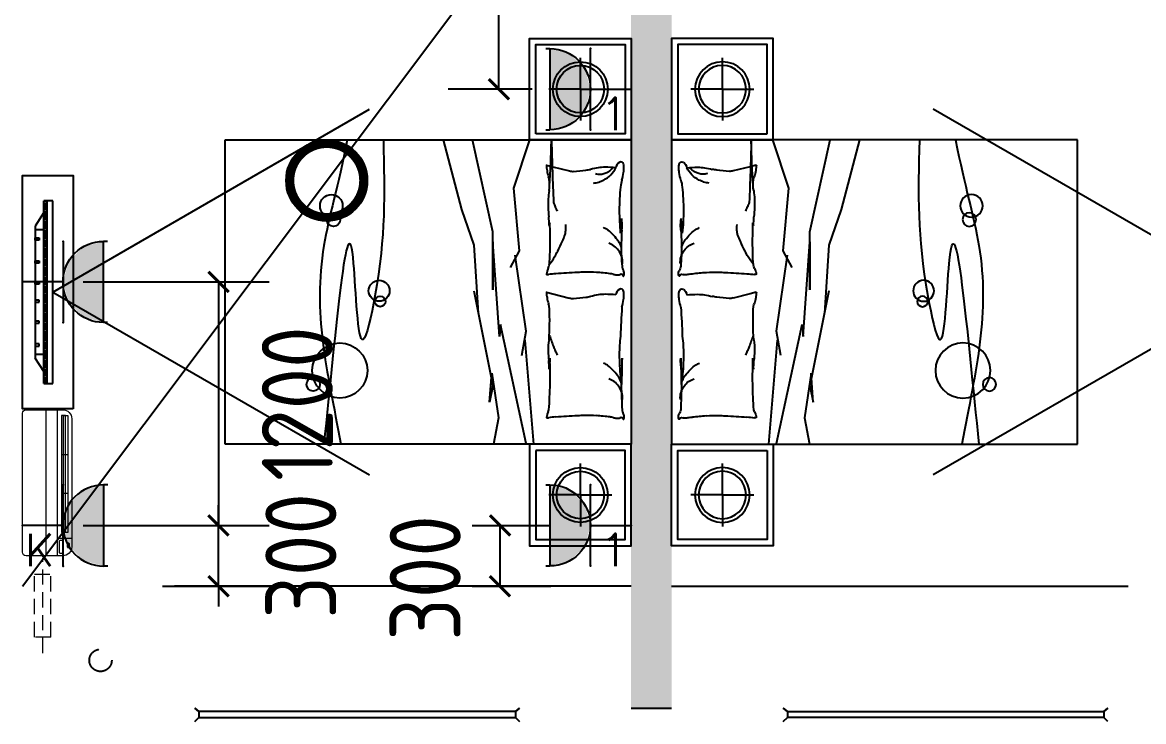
# Model space of a CAD drawing. Extents: x 2803505 to 5851001, y -1372902 to 24339.
# Drawn here: x 3434062 to 3439588, y -709290 to -705844 of the extents above; entities that cross this region are included whole.
import ezdxf
from ezdxf.enums import TextEntityAlignment as Align

# ---------------------------------------------------------------- set-up
doc = ezdxf.new("R2010")
doc.units = 0
doc.header["$LTSCALE"] = 1000
doc.header["$MEASUREMENT"] = 0
doc.linetypes.add('DASH', pattern=[0.35, 0.25, -0.1])
doc.linetypes.add('HIDDEN', pattern=[0.375, 0.25, -0.125])
doc.layers.get('0').update_dxf_attribs({"linetype": 'CONTINUOUS'})
doc.layers.get('Defpoints').update_dxf_attribs({"linetype": 'CONTINUOUS'})
for name, color, linetype in [('!!电气', 1, 'CONTINUOUS'), ('3-栏杆1', 252, 'CONTINUOUS'), ('3.5方案汇报，与郭总、侯月琴确定户型_t8$0$2020.03.04 -1安徽标准化洋房户型(UA）_t8_t8$0$A-家具-FURN', 251, 'CONTINUOUS'), ('3.5方案汇报，与郭总、侯月琴确定户型_t8$0$2020.03.04 -1安徽标准化洋房户型(UA）_t8_t8$0$fur', 252, 'CONTINUOUS'), ('3.5方案汇报，与郭总、侯月琴确定户型_t8$0$2020.03.04 -1安徽标准化洋房户型(UA）_t8_t8$0$FURN', 252, 'CONTINUOUS'), ('3.5方案汇报，与郭总、侯月琴确定户型_t8$0$2020.03.04 -1安徽标准化洋房户型(UA）_t8_t8$0$看线', 154, 'CONTINUOUS'), ('EQUIP-插座', 3, 'CONTINUOUS'), ('EQUIP-照明', 3, 'CONTINUOUS'), ('VPIPE-雨水', 4, 'DASH'), ('保温', 6, 'CONTINUOUS')]:
    doc.layers.add(name, color=color, linetype=linetype)
doc.layers.add('平面-空调室内机', color=176, linetype='CONTINUOUS', lineweight=9)
doc.layers.add('平面-空调预留孔', color=252, linetype='CONTINUOUS', lineweight=15)
doc.styles.add('_TEL_DIM', font='SIMPLEX', dxfattribs={"width": 0.8, "height": 3.5, "bigfont": 'HZTXT'})
doc.styles.get("Standard").update_dxf_attribs({"font": 'gbenor.shx', "bigfont": 'gbcbig.shx'})
doc.dimstyles.get("Standard").update_dxf_attribs({"dimscale": 100, "dimtxt": 3.5, "dimasz": 1, "dimexe": 2.5, "dimexo": 3, "dimgap": 1.5, "dimtad": 1, "dimdec": 0, "dimzin": 0, "dimdsep": 46, "dimtxsty": 'Standard', "dimblk": 'ARCHTICK', "dimcen": 0.09, "dimadec": 0, "dimazin": 0, "dimtfac": 1, "dimtdec": 0, "dimtix": 1, "dimtmove": 2, "dimatfit": 3, "dimfxl": 1, "dimtolj": 1, "dimtzin": 0, "dimarcsym": 0})

# ---------------------------------------------------------------- blocks, each defined once
blk = doc.blocks.new('GDFGDGRD')
at = {"layer": '保温', "linetype": 'Continuous', "ltscale": 10}
h = blk.add_hatch(dxfattribs=at)
h.set_pattern_fill('HEX', color=251, scale=10, angle=90, style=0)
h.set_pattern_definition([(90, (-70765.891, -152124.736), (-16.49778, 1e-15), [9.525, -19.05]), (210, (-70765.891, -152124.736), (8.24889, -14.2874966), [9.525, -19.05]), (150, (-70765.891, -152115.211), (-8.24889, -14.2874966), [9.525, -19.05])])
h.paths.add_polyline_path([(433016.7, 363923.7), (433216.7, 363923.7), (433216.7, 368523.7), (433016.7, 368523.7)])
at = {"layer": '保温', "color": 251, "linetype": 'ByBlock', "ltscale": 10}
blk.add_line((433016.6, 363923.7), (433216.6, 363923.7), dxfattribs=at)
blk = doc.blocks.new('dongkong')
at = {"layer": '平面-空调预留孔', "color": 8, "linetype": 'HIDDEN', "ltscale": 0.3}
for p, q in [((-603796, 210899.9), (-603796, 210431.5)), ((-603836, 210821), (-603836, 210510.8)), ((-603836, 210821), (-603756, 210821)), ((-603756, 210821), (-603756, 210510.8))]:
    blk.add_line(p, q, dxfattribs=at)
blk.add_lwpolyline([(-603756, 210510.8), (-603836, 210510.8)], dxfattribs=at)
blk = doc.blocks.new('A$C001338C2')
at = {"color": 8}
for p, q in [((845, 303.6), (55, 303.6)), ((109.1, 214.8), (109.1, 303.6)), ((0, 248.6), (0, 22)), ((900, 22), (900, 248.6)), ((22, 0), (878, 0))]:
    blk.add_line(p, q, dxfattribs=at)
at = {"color": 8, "lineweight": 5}
for p, q in [((864.6, 278.7), (144.5, 278.7)), ((144.5, 278.7), (144.5, 265.8)), ((387, 278.7), (144.5, 278.7)), ((144.5, 278.7), (144.5, 252.9)), ((387, 239.9), (387, 278.7)), ((864.6, 278.7), (622, 278.7)), ((622, 278.7), (622, 239.9)), ((864.6, 252.9), (864.6, 278.7)), ((900, 214.8), (0, 214.8)), ((144.5, 265.8), (864.6, 265.8)), ((144.5, 239.9), (144.5, 252.9)), ((144.5, 252.9), (864.6, 252.9)), ((864.6, 239.9), (144.5, 239.9)), ((622, 239.9), (387, 239.9)), ((864.6, 265.8), (864.6, 239.9)), ((900, 143.2), (0, 143.2))]:
    blk.add_line(p, q, dxfattribs=at)
at = {"color": 8}
for points in [[(73.1, 275), (56.8, 275, -0.414214), (51.3, 280.5), (51.3, 283.4, -0.414214), (56.8, 288.9), (73.1, 288.9, -0.414214), (78.6, 283.4), (78.6, 280.5, -0.414214)], [(89.2, 226.4), (22.2, 226.4, -0.414214), (16.7, 231.9), (16.7, 243.1, -0.414214), (22.2, 248.6), (89.2, 248.6, -0.414214), (94.7, 243.1), (94.7, 231.9, -0.414214)]]:
    blk.add_lwpolyline(points, format="xyb", close=True, dxfattribs=at)
for centre, radius, start, end in [((55, 248.6), 55, 90, 180), ((845, 248.6), 55, 360, 90), ((22, 22), 22, 180, 270), ((878, 22), 22, 270, 360)]:
    blk.add_arc(centre, radius, start, end, dxfattribs=at)
blk = doc.blocks.new('ASDFSD')
at = {"layer": '3-栏杆1', "color": 5}
for p, q in [((681762.6, 334937.5), (681742.3, 334955.3)), ((681742.3, 334955.3), (681762.6, 334937.5)), ((683322.1, 334937.5), (681762.6, 334937.5)), ((681762.6, 334937.5), (681762.6, 334908.3)), ((683322.1, 334937.5), (683342.3, 334955.3)), ((683342.3, 334955.3), (683322.1, 334937.5)), ((683322.1, 334937.5), (683322.1, 334908.3)), ((681742.3, 334888.4), (681762.6, 334908.3)), ((681762.6, 334908.2), (683322.1, 334908.2)), ((683322.1, 334908.3), (683342.3, 334888.4)), ((683342.3, 334888.4), (683322.1, 334908.3))]:
    blk.add_line(p, q, dxfattribs=at)
blk = doc.blocks.new('3.5方案汇报，与郭总、侯月琴确定户型_t8$0$2020.03.04 -1安徽标准化洋房户型(UA）_t8_t8$0$A-F-Bed1500-4')
at = {"color": 252}
for p, q in [((-750, 0), (750, 0)), ((-750, -2000), (-750, 0)), ((750, 0), (750, -2000)), ((-617.8, -386.2), (-597.1, -303.6)), ((8.5, -386.2), (29.2, -303.6)), ((-625.3, -416.2), (-617.8, -386.2)), ((1, -416.2), (8.5, -386.2)), ((750, -478.8), (236.2, -522.2)), ((-511.9, -577.2), (-750, -498.5)), ((-203.9, -549.7), (-511.9, -577.2)), ((-121.4, -593.7), (-203.9, -549.7)), ((192.2, -516.7), (-181.9, -571.7)), ((746.3, -516.7), (159.2, -643.1)), ((313.2, -538.7), (192.2, -516.7)), ((219.7, -648.6), (-247.9, -681.6)), ((159.2, -643.1), (219.7, -648.6)), ((399.8, -687.1), (619.8, -654.1)), ((619.8, -654.1), (750, -678.8)), ((-297.4, -681.6), (-750, -781.9)), ((-11.3, -681.6), (-297.4, -681.6)), ((-247.9, -681.6), (-11.3, -681.6)), ((-5.8, -775.1), (461.8, -681.6)), ((542.8, -698.1), (399.8, -687.1)), ((461.8, -681.6), (542.8, -698.1)), ((-231.4, -775.1), (103.3, -753.3)), ((-407.4, -835.5), (-231.4, -775.1)), ((-750, -926.6), (-407.4, -835.5)), ((750, -2000), (-750, -2000))]:
    blk.add_line(p, q, dxfattribs=at)
for points in [[(-221.2, -48.4, 0.027842), (-245, -59.1, 0.048685), (-257.6, -67.1, 0.023666), (-285.5, -91.5, 0.031223), (-304.5, -112.2, 0.046801), (-309.6, -119.9, 0.023191), (-317.6, -136.6)], [(-139.2, -42.8, 0.088153), (-173.8, -46.3, 0.088153), (-205, -61.5, 0.077547), (-226.6, -83.1, 0.077547), (-240.7, -110.3)], [(-135.5, -403.1, 0.016108), (-174.4, -376.8, 0.024599), (-201.2, -361.8, 0.009477), (-250.3, -338.5, 0.015937), (-280.1, -326.1, 0.072521), (-296.4, -322.5, 0.033339), (-332.7, -322.4)], [(-521.7, -401.5, 0.009729), (-744.4, -392.5, 0.002723), (-441.6, -382.4, 0.007971), (-419.8, -373.4, 0.007971), (-398.4, -363.6)], [(213.5, -401.5, 0.009729), (240.8, -392.5, 0.009729), (267.7, -382.4, 0.007971), (289.4, -373.4, 0.007971), (310.9, -363.6)]]:
    blk.add_lwpolyline(points, format="xyb", dxfattribs=at)
for centre, radius in [((-6.3, -1241.9), 51.6), ((46.1, -1236.6), 26.2), ((386.6, -1435.5), 135.8), ((-425.4, -1477.4), 55.7), ((-357.3, -1467), 33.5), ((454.7, -1566.4), 33.1)]:
    blk.add_circle(centre, radius, dxfattribs=at)
for centre, radius, start, end in [((-628.3, -50), 13.1, 101.2724, 206.5805), ((-613.2, -125.8), 90.4, 90, 101.2724), ((-613.2, -196.5), 161.1, 81.5628, 90), ((-634.3, -338.6), 304.8, 74.256, 81.5628), ((-485.9, 187.9), 242.2, 254.256, 262.4531), ((-402.1, 1074.8), 1132.9, 264.1433, 270.0013), ((-402.1, 990.8), 1049, 270, 276.0867), ((-335.3, -196.9), 152.4, 92.5386, 100.1899), ((-468.1, -1934), 1890.1, 84.6187, 86.79), ((-329.2, -334), 289.7, 85.1982, 92.5386), ((-231.9, 824.8), 873.2, 265.1982, 269.4243), ((-225.6, 1445.8), 1494.3, 269.4243, 271.9079), ((-203.2, 772.7), 820.8, 271.9079, 275.2592), ((-132.9, 9.1), 53.9, 275.2592, 300.6513), ((-90.7, -62.2), 28.9, 85.6975, 120.6513), ((-90.4, -58.4), 25.1, 68.2117, 85.6975), ((-72.2, -48.6), 15.6, 158.0096, 201.421), ((-82.7, -44.4), 4.28, 78.1069, 158.0096), ((-117.3, -66.3), 32.8, 351.8665, 21.421), ((-81.3, -37.9), 2.32, 258.1069, 19.564), ((-82.4, -38.3), 3.42, 19.564, 68.2117), ((-2.1, -50), 13.1, 101.2724, 206.5805), ((13, -125.8), 90.4, 90, 101.2724), ((13, -196.5), 161.1, 81.5628, 90), ((-8, -338.6), 304.8, 74.256, 81.5628), ((347.8, 4073.2), 4127.5, 266.206, 268.1915), ((307.2, 624.5), 682.7, 262.4531, 270), ((307.2, 990.8), 1049, 270, 276.0867), ((338.9, -334), 289.7, 85.1982, 92.5386), ((498.7, 6156.8), 6203.8, 268.40567, 269.60458), ((436.3, 824.8), 873.2, 265.1982, 269.4243), ((362.3, 474.1), 529.3, 276.0867, 280.1899), ((530.3, -267.1), 234, 110.8603, 117.2396), ((442.5, 1445.8), 1494.3, 269.4243, 271.9079), ((521.6, -141.7), 99.2, 105.9352, 126.0864), ((443.4, 2582.7), 2630.7, 271.0647, 272.9365), ((521.6, -141.7), 99.2, 85.7841, 105.9352), ((573.2, 9.1), 53.9, 275.2592, 300.6513), ((615.4, -62.2), 28.9, 85.6975, 120.6513), ((615.7, -58.4), 25.1, 68.2117, 85.6975), ((633.9, -48.6), 15.6, 158.0096, 201.421), ((588.9, -66.3), 32.8, 351.8665, 21.421), ((623.5, -44.4), 4.28, 78.1069, 158.0096), ((624.8, -37.9), 2.32, 258.1069, 19.564), ((623.8, -38.3), 3.42, 19.564, 68.2117), ((-609.5, -40.6), 34.2, 206.5805, 265.5998), ((-123.4, -127.8), 491.8, 173.7676, 180), ((-666.9, -163.1), 89.9, 41.4429, 53.7359), ((-676.3, -199.1), 139.9, 45.0976, 62.7964), ((-639, -138.5), 52.6, 25.3551, 41.4429), ((-676.3, -199.1), 139.9, 27.3988, 45.0976), ((814.4, -224.8), 913.1, 172.3191, 176.6313), ((106.1, -129.3), 198.3, 167.8905, 172.3191), ((-328.3, -36.1), 246, 347.8905, 351.8665), ((16.8, -40.6), 34.2, 206.5805, 265.5998), ((502.9, -127.8), 491.8, 173.7676, 180), ((538.6, -254), 225.2, 133.8115, 140.9651), ((653.8, -374.1), 391.6, 128.3886, 133.8115), ((458.3, -127.3), 76.8, 117.2396, 128.3886), ((521.6, -141.7), 99.2, 143.8234, 161.5603), ((521.6, -141.7), 99.2, 126.0864, 143.8234), ((1520.6, -224.8), 913.1, 172.3191, 176.6313), ((812.3, -129.3), 198.3, 167.8905, 172.3191), ((377.8, -36.1), 246, 347.8905, 351.8665), ((-411.2, -127.8), 204, 180, 189.6844), ((257.2, -13.7), 882, 189.6844, 192.1984), ((-728, -180.6), 151.1, 21.8149, 25.3551), ((-778.6, -200.9), 205.6, 18.7799, 21.8149), ((-637.1, -152.8), 56.2, 0, 18.7799), ((-672.5, -152.8), 91.5, 345.3149, 0), ((-676.3, -199.1), 139.9, 16.515, 27.3988), ((-676.3, -199.1), 139.9, 5.6311, 16.515), ((215.1, -127.8), 204, 180, 189.6844), ((883.5, -13.7), 882, 189.6844, 192.1984), ((534.8, -214.8), 200.2, 151.6832, 156.9972), ((402, -143.2), 49.3, 140.9651, 151.6832), ((-914.9, -267.1), 317.1, 8.0051, 12.1984), ((580.5, -211.1), 678.7, 176.6313, 181.6331), ((-288.6, -267.1), 317.1, 8.0051, 12.1984), ((1286.7, -211.1), 678.7, 176.6313, 181.6331), ((-1253.2, -314.6), 658.8, 2.6649, 8.0051), ((1266.7, -191.5), 1365.2, 181.6331, 183.055), ((13519.6, 462.4), 13635.6, 183.05496, 183.50486), ((-627, -314.6), 658.8, 2.6649, 8.0051), ((1972.9, -191.5), 1365.2, 181.6331, 183.055), ((14225.8, 462.4), 13635.6, 183.05496, 183.50486), ((-662.8, -287.2), 67.7, 345.9548, 2.6649), ((-36.5, -287.2), 67.7, 345.9548, 2.6649), ((230.2, -351.5), 321.2, 183.5049, 189.9984), ((936.3, -351.5), 321.2, 183.5049, 189.9984), ((-624.4, -416.4), 0.917, 165.9551, 274.0829), ((-643.6, -147.3), 270.8, 274.0829, 279.4841), ((-636.8, -187.8), 229.7, 279.4841, 287.3864), ((-532.4, -521.2), 119.7, 96.4341, 107.3864), ((-529.5, -547.2), 145.9, 78.4414, 96.4341), ((-433.2, 75.2), 484.2, 262.0392, 271.8979), ((-484.5, 994.5), 1404.8, 272.7491, 274.6176), ((-273.5, -1618.3), 1216.5, 92.6096, 94.6176), ((-244.8, -6117.7), 5718.5, 89.7135, 90.9704), ((-321, -340.7), 62.9, 250.7863, 262.776), ((-222.1, -1563.3), 1164, 86.426, 89.7135), ((-158.6, -547.2), 145.9, 77.131, 86.426), ((-136.2, -449.1), 45.3, 62.7159, 77.131), ((-80.3, -340.6), 76.7, 242.7159, 253.7788), ((-77.3, -330.3), 87.5, 253.7788, 262.8796), ((-87.9, -415.8), 1.32, 262.8796, 343.3022), ((-105.2, -410.6), 19.3, 343.3022, 9.9984), ((1.9, -416.4), 0.917, 165.9551, 274.0829), ((-17.3, -147.3), 270.8, 274.0829, 279.4841), ((-10.6, -187.8), 229.7, 279.4841, 287.3864), ((93.9, -521.2), 119.7, 96.4341, 107.3864), ((135.8, -2065.3), 1664, 86.5821, 91.9051), ((281, -178.9), 230.1, 258.4414, 272.7491), ((224.7, 994.5), 1404.8, 272.7491, 274.6176), ((423.3, -6117.7), 5718.5, 89.7135, 90.9704), ((412.3, 653.9), 1057.4, 265.3453, 268.2684), ((435.7, -1618.3), 1216.5, 92.6096, 94.6176), ((446.1, -1563.3), 1164, 86.426, 89.7135), ((495.2, -1386.3), 985.1, 85.0595, 88.6357), ((570, -449.1), 45.3, 62.7159, 77.131), ((625.9, -340.6), 76.7, 242.7159, 253.7788), ((628.9, -330.3), 87.5, 253.7788, 262.8796), ((618.2, -415.8), 1.32, 262.8796, 343.3022), ((601, -410.6), 19.3, 343.3022, 9.9984)]:
    blk.add_arc(centre, radius, start, end, dxfattribs=at)
for points, knots in [([(-750, -1220.9), (-476.8, -1214.8), (-219.5, -1206.6), (406.7, -1343.6), (-750, -1378.3), (203.9, -1456.5), (750, -1514.1)], [0, 0, 0, 0, 692.785923, 915.160849, 1290.08623, 2337.669759, 2337.669759, 2337.669759, 2337.669759]), ([(-750, -1398.9), (-520.4, -1444.7), (-9, -1599.5), (374.4, -1500.2), (750, -1430.3)], [0, 0, 0, 0, 470.099243, 1589.098475, 1589.098475, 1589.098475, 1589.098475])]:
    blk.add_open_spline(points, degree=3, knots=knots, dxfattribs=at)
blk = doc.blocks.new('3.5方案汇报，与郭总、侯月琴确定户型_t8$0$2020.03.04 -1安徽标准化洋房户型(UA）_t8_t8$0$VCBCXVBCXVBV')
at = {"color": 252}
for p, q in [((212022, 120965.5), (212022, 121120.5)), ((212022, 120965.5), (211867, 120965.5)), ((212022, 120965.5), (212022, 120810.5)), ((212022, 120965.5), (212177, 120965.5)), ((212022, 118965.5), (212022, 119120.5)), ((212022, 118965.5), (211867, 118965.5)), ((212022, 118965.5), (212022, 118810.5)), ((212022, 118965.5), (212177, 118965.5))]:
    blk.add_line(p, q, dxfattribs=at)
for points in [[(211772, 120715.5), (211772, 121215.5), (212272, 121215.5), (212272, 120715.5)], [(211802, 120745.5), (211802, 121185.5), (212242, 121185.5), (212242, 120745.5)], [(211772, 119215.5), (211772, 118715.5), (212272, 118715.5), (212272, 119215.5)], [(211802, 119185.5), (211802, 118745.5), (212242, 118745.5), (212242, 119185.5)]]:
    blk.add_lwpolyline(points, close=True, dxfattribs=at)
for centre, radius in [((212022, 120965.5), 135), ((212022, 120965.5), 117), ((212022, 118965.5), 135), ((212022, 118965.5), 117)]:
    blk.add_circle(centre, radius, dxfattribs=at)
at = {"layer": '3.5方案汇报，与郭总、侯月琴确定户型_t8$0$2020.03.04 -1安徽标准化洋房户型(UA）_t8_t8$0$A-家具-FURN', "color": 252, "rotation": 270}
blk.add_blockref('3.5方案汇报，与郭总、侯月琴确定户型_t8$0$2020.03.04 -1安徽标准化洋房户型(UA）_t8_t8$0$A-F-Bed1500-4', (212272, 119965.5), dxfattribs=at)
blk = doc.blocks.new('3.5方案汇报，与郭总、侯月琴确定户型_t8$0$2020.03.04 -1安徽标准化洋房户型(UA）_t8_t8$0$sdfgsdfgsdfg')
at = {"layer": '3.5方案汇报，与郭总、侯月琴确定户型_t8$0$2020.03.04 -1安徽标准化洋房户型(UA）_t8_t8$0$FURN'}
h = blk.add_hatch(dxfattribs=at)
h.set_pattern_fill('ANSI31', color=256, scale=100, angle=225, style=0)
h.set_pattern_definition([(360, (-130272.125, -44238.089), (4e-15, 9.152), [])])
h.paths.add_polyline_path([(-68957.8, -54984.3), (-68957.8, -54178.9), (-68972, -54178.9), (-68972, -54984.3)])
for p, q in [((-68997.5, -54581.6), (-70393.9, -53775.4)), ((-68957.8, -54178.9), (-68997.5, -54178.9)), ((-68997.5, -54178.9), (-68997.5, -54984.3)), ((-68972, -54178.9), (-68972, -54984.3)), ((-68957.8, -54178.9), (-68957.8, -54984.3)), ((-68957.8, -54230.8), (-68920, -54290.5)), ((-68920, -54872.7), (-68920, -54290.5)), ((-68957.8, -54306.5), (-68920, -54306.5)), ((-68937.6, -54343.1), (-68937.6, -54352.6)), ((-68920, -54343.1), (-68937.6, -54343.1)), ((-68920, -54352.6), (-68920, -54343.1)), ((-68937.6, -54352.6), (-68920, -54352.6)), ((-68937.6, -54444.2), (-68937.6, -54453.8)), ((-68920, -54444.2), (-68937.6, -54444.2)), ((-68937.6, -54453.8), (-68920, -54453.8)), ((-68920, -54453.8), (-68920, -54444.2)), ((-68937.6, -54536.4), (-68937.6, -54546)), ((-68920, -54536.4), (-68937.6, -54536.4)), ((-68920, -54546), (-68920, -54536.4)), ((-68997.5, -54581.6), (-70393.9, -55387.8)), ((-68937.6, -54546), (-68920, -54546)), ((-68937.6, -54626.8), (-68937.6, -54617.2)), ((-68937.6, -54617.2), (-68920, -54617.2)), ((-68920, -54626.8), (-68937.6, -54626.8)), ((-68920, -54617.2), (-68920, -54626.8)), ((-68937.6, -54719), (-68937.6, -54709.4)), ((-68937.6, -54709.4), (-68920, -54709.4)), ((-68920, -54719), (-68937.6, -54719)), ((-68920, -54709.4), (-68920, -54719)), ((-68937.6, -54820.1), (-68937.6, -54810.6)), ((-68937.6, -54810.6), (-68920, -54810.6)), ((-68920, -54820.1), (-68937.6, -54820.1)), ((-68920, -54810.6), (-68920, -54820.1)), ((-68957.8, -54856.7), (-68920, -54856.7)), ((-68957.8, -54932.4), (-68920, -54872.7)), ((-68997.5, -54984.3), (-68957.8, -54984.3))]:
    blk.add_line(p, q, dxfattribs=at)
blk = doc.blocks.new('A$C1C403CBE')
at = {"layer": '3.5方案汇报，与郭总、侯月琴确定户型_t8$0$2020.03.04 -1安徽标准化洋房户型(UA）_t8_t8$0$FURN', "ltscale": 0.3}
blk.add_lwpolyline([(9650, 1575), (9400, 1575), (9400, 2725), (9650, 2725)], close=True, dxfattribs=at)
at = {"layer": '3.5方案汇报，与郭总、侯月琴确定户型_t8$0$2020.03.04 -1安徽标准化洋房户型(UA）_t8_t8$0$看线', "color": 252, "ltscale": 10}
for p, q in [((12400, 700), (10150, 700)), ((12600, 700), (14850, 700))]:
    blk.add_line(p, q, dxfattribs=at)
at = {"layer": 'VPIPE-雨水', "color": 252}
blk.add_circle((9785, 335), 55, dxfattribs=at)
at = {"color": 252}
for name, p in [('GDFGDGRD', (-420616.6, -363823.7)), ('ASDFSD', (-671492.3, -334855.3))]:
    blk.add_blockref(name, p, dxfattribs=at)
at = {"color": 252, "xscale": -1}
blk.add_blockref('ASDFSD', (696492.3, -334855.3), dxfattribs=at)
at = {"layer": '3.5方案汇报，与郭总、侯月琴确定户型_t8$0$2020.03.04 -1安徽标准化洋房户型(UA）_t8_t8$0$fur'}
blk.add_blockref('3.5方案汇报，与郭总、侯月琴确定户型_t8$0$2020.03.04 -1安徽标准化洋房户型(UA）_t8_t8$0$VCBCXVBCXVBV', (-199872, -117815.5), dxfattribs=at)
at = {"layer": '3.5方案汇报，与郭总、侯月琴确定户型_t8$0$2020.03.04 -1安徽标准化洋房户型(UA）_t8_t8$0$fur', "xscale": -1}
blk.add_blockref('3.5方案汇报，与郭总、侯月琴确定户型_t8$0$2020.03.04 -1安徽标准化洋房户型(UA）_t8_t8$0$VCBCXVBCXVBV', (224872, -117815.5), dxfattribs=at)
at = {"layer": '3.5方案汇报，与郭总、侯月琴确定户型_t8$0$2020.03.04 -1安徽标准化洋房户型(UA）_t8_t8$0$fur', "yscale": 1.1175, "zscale": 1.1175, "rotation": 180}
for p, xscale in [((-67554.7, -58844.9), 1.1175), ((92554.7, -58844.9), -1.1175)]:
    blk.add_blockref('3.5方案汇报，与郭总、侯月琴确定户型_t8$0$2020.03.04 -1安徽标准化洋房户型(UA）_t8_t8$0$sdfgsdfgsdfg', p, dxfattribs=dict(at, xscale=xscale))
at = {"layer": '平面-空调室内机', "color": 252, "ltscale": 0.3, "rotation": 180}
blk.add_blockref('dongkong', (-594295.9, 211270.8), dxfattribs=at)
at = {"layer": '平面-空调预留孔', "color": 252, "xscale": -0.800000000046565, "yscale": 0.800000000046565, "zscale": 0.800000000046565, "rotation": 269.9999997665698}
blk.add_blockref('A$C001338C2', (9400.2, 850), dxfattribs=at)
blk = doc.blocks.new('$equip$00001150')
at = {"const_width": 0.1}
blk.add_lwpolyline([(-0.45, 0, 1), (0.45, 0, 1)], format="xyb", close=True, dxfattribs=at)
blk.add_circle((0, 0), 0.5)
at = {"flags": 9}
blk.add_attdef('A', (0, 0), '', height=0.00002, dxfattribs=at)
blk = doc.blocks.new('$equip$00001764')
for p, q in [((-0.5, 1.05), (-0.5, 1)), ((-0.5, 1), (0.5, 1)), ((0.5, 1.05), (0.5, 1)), ((0.5, 0.5), (-0.5, 0.5)), ((0, 0.5), (0, 0))]:
    blk.add_line(p, q)
blk.add_arc((0, 1), 0.5, 180, 0)
for p in [(-0.5, 0.5), (0.5, 0.5), (0, 0)]:
    blk.add_point(p)
for points in [[(0.433, 0.75), (-0.433, 0.75), (0.5, 1), (-0.5, 1)], [(0.25, 0.567), (-0.25, 0.567), (0.433, 0.75), (-0.433, 0.75)], [(0, 0.5), (0, 0.5), (0.25, 0.567), (-0.25, 0.567)]]:
    blk.add_solid(points)
at = {"color": 7, "style": '_TEL_DIM'}
blk.add_attdef('$TEXT$', text='', height=0.4, dxfattribs=at).set_placement((0.303, 0.211), align=Align.MIDDLE_CENTER)
at = {"color": 7, "style": '_TEL_DIM', "flags": 1}
blk.add_attdef('A', text='', height=0.00002, dxfattribs=at).set_placement((0, 0), align=Align.MIDDLE_CENTER)
blk = doc.blocks.new('$equip$00001237')
for p, q in [((-0.5, 1.05), (-0.5, 1)), ((-0.5, 1), (0.5, 1)), ((0.5, 1.05), (0.5, 1)), ((0.5, 0.5), (-0.5, 0.5)), ((0, 0.5), (0, 0))]:
    blk.add_line(p, q)
blk.add_arc((0, 1), 0.5, 180, 0)
for p in [(0, 1), (-0.5, 0.5), (0.5, 0.5), (0, 0)]:
    blk.add_point(p)
for points in [[(0.433, 0.75), (-0.433, 0.75), (0.5, 1), (-0.5, 1)], [(0.25, 0.567), (-0.25, 0.567), (0.433, 0.75), (-0.433, 0.75)], [(0, 0.5), (0, 0.5), (0.25, 0.567), (-0.25, 0.567)]]:
    blk.add_solid(points)
at = {"flags": 9}
blk.add_attdef('A', (0, 0), '', height=0.00002, dxfattribs=at)
blk = doc.blocks.new('_ArchTick')
at = {"color": 0, "linetype": 'ByBlock', "const_width": 0.15}
blk.add_lwpolyline([(-0.5, -0.5), (0.5, 0.5)], dxfattribs=at)
blk = doc.blocks.new('*D408')
at = {"layer": '!!电气', "color": 0, "lineweight": -2, "transparency": 16777216}
for p, q in [((3434362.2, -707122.9), (3435278.5, -707122.9)), ((3435028.5, -707122.9), (3435028.5, -708323)), ((3434362.3, -708323), (3435278.5, -708323))]:
    blk.add_line(p, q, dxfattribs=at)
at = {"layer": 'Defpoints', "color": 0, "transparency": 16777216}
for p in [(3434062.2, -707122.9), (3434062.3, -708323), (3435028.5, -708323)]:
    blk.add_point(p, dxfattribs=at)
at = {"layer": '!!电气', "color": 0, "lineweight": -2, "transparency": 16777216, "xscale": 100, "yscale": 100, "zscale": 100}
for p, rotation in [((3435028.5, -707122.9), 90), ((3435028.5, -708323), 270)]:
    blk.add_blockref('_ArchTick', p, dxfattribs=dict(at, rotation=rotation))
at = {"layer": '!!电气', "color": 0, "transparency": 16777216, "insert": (3435417.1, -707722.9), "char_height": 350, "attachment_point": 5, "rotation": 90}
blk.add_mtext('\\A1;1200', dxfattribs=at)
blk = doc.blocks.new('*D409')
at = {"layer": '!!电气', "color": 0, "lineweight": -2, "transparency": 16777216}
for p, q in [((3436278.1, -708322.8), (3436666.1, -708322.8)), ((3436416.1, -708622.8), (3436416.1, -708322.8)), ((3436278.1, -708622.8), (3436666.1, -708622.8))]:
    blk.add_line(p, q, dxfattribs=at)
at = {"layer": 'Defpoints', "color": 0, "transparency": 16777216}
for p in [(3435978.1, -708322.8), (3436416.1, -708322.8), (3435978.1, -708622.8)]:
    blk.add_point(p, dxfattribs=at)
at = {"layer": '!!电气', "color": 0, "lineweight": -2, "transparency": 16777216, "xscale": 100, "yscale": 100, "zscale": 100}
for p, rotation in [((3436416.1, -708322.8), 90), ((3436416.1, -708622.8), 270)]:
    blk.add_blockref('_ArchTick', p, dxfattribs=dict(at, rotation=rotation))
at = {"layer": '!!电气', "color": 0, "transparency": 16777216, "insert": (3436047.2, -708581.6), "char_height": 350, "attachment_point": 5, "rotation": 90}
blk.add_mtext('\\A1;300', dxfattribs=at)
blk = doc.blocks.new('*D453')
at = {"layer": '!!电气', "color": 0, "lineweight": -2, "transparency": 16777216}
for p, q in [((3435028.5, -708323), (3435028.5, -708223)), ((3434752.6, -708323), (3435278.5, -708323)), ((3435028.5, -708622.9), (3435028.5, -708323)), ((3434752.6, -708622.9), (3435278.5, -708622.9)), ((3435028.5, -708622.9), (3435028.5, -708722.9))]:
    blk.add_line(p, q, dxfattribs=at)
at = {"layer": 'Defpoints', "color": 0, "transparency": 16777216}
for p in [(3434452.6, -708323), (3435028.5, -708323), (3434452.6, -708622.9)]:
    blk.add_point(p, dxfattribs=at)
at = {"layer": '!!电气', "color": 0, "lineweight": -2, "transparency": 16777216, "xscale": 100, "yscale": 100, "zscale": 100}
for p, rotation in [((3435028.5, -708323), 270), ((3435028.5, -708622.9), 90)]:
    blk.add_blockref('_ArchTick', p, dxfattribs=dict(at, rotation=rotation))
at = {"layer": '!!电气', "color": 0, "transparency": 16777216, "insert": (3435434.6, -708473), "char_height": 350, "attachment_point": 5, "rotation": 90}
blk.add_mtext('\\A1;300', dxfattribs=at)
blk = doc.blocks.new('*D454')
at = {"layer": '!!电气', "color": 0, "lineweight": -2, "transparency": 16777216}
for p, q in [((3436575.1, -704622.9), (3436160.7, -704622.9)), ((3436410.7, -706172.9), (3436410.7, -704622.9)), ((3436575.1, -706172.9), (3436160.7, -706172.9))]:
    blk.add_line(p, q, dxfattribs=at)
at = {"layer": 'Defpoints', "color": 0, "transparency": 16777216}
for p in [(3436410.7, -704622.9), (3436875.1, -704622.9), (3436875.1, -706172.9)]:
    blk.add_point(p, dxfattribs=at)
at = {"layer": '!!电气', "color": 0, "lineweight": -2, "transparency": 16777216, "xscale": 100, "yscale": 100, "zscale": 100}
for p, rotation in [((3436410.7, -704622.9), 90), ((3436410.7, -706172.9), 270)]:
    blk.add_blockref('_ArchTick', p, dxfattribs=dict(at, rotation=rotation))
at = {"layer": '!!电气', "color": 0, "transparency": 16777216, "insert": (3436085.7, -705397.9), "char_height": 350, "attachment_point": 5, "rotation": 90}
blk.add_mtext('\\A1;1550', dxfattribs=at)

msp = doc.modelspace()

# ---------------------------------------------------------------- linework, layer by layer
at = {"layer": '!!电气'}
msp.add_lwpolyline([(3434062.1, -708622.9), (3437062.1, -704622.9)], dxfattribs=at)

# ---------------------------------------------------------------- block references
msp.add_blockref('A$C1C403CBE', (3424662.1, -709322.9), dxfattribs=at)
at = {"layer": 'EQUIP-插座', "color": 4}
ref = msp.add_blockref('$equip$00001764', (3437062.1, -706172.9), dxfattribs=dict(at, xscale=-400, yscale=400, zscale=400, rotation=90))
ref.add_attrib('$TEXT$', '1', dxfattribs={"layer": '0', "color": 7, "height": 160, "style": '_TEL_DIM'}).set_placement((3436977.7, -706294.1), align=Align.MIDDLE_CENTER)
at = {"layer": 'EQUIP-插座', "color": 2, "xscale": -400, "yscale": 400, "zscale": 400, "rotation": 270}
msp.add_blockref('$equip$00001237', (3434062.2, -707122.9), dxfattribs=at)
at = {"layer": 'EQUIP-插座', "color": 2}
ref = msp.add_blockref('$equip$00001764', (3434062.3, -708323), dxfattribs=dict(at, xscale=400, yscale=400, zscale=400, rotation=270))
ref.add_attrib('$TEXT$', 'K', dxfattribs={"layer": '0', "color": 7, "height": 160, "style": '_TEL_DIM'}).set_placement((3434146.7, -708444.3), align=Align.MIDDLE_CENTER)
at = {"layer": 'EQUIP-插座', "color": 4}
ref = msp.add_blockref('$equip$00001764', (3437062.1, -708322.8), dxfattribs=dict(at, xscale=-400, yscale=400, zscale=400, rotation=90))
ref.add_attrib('$TEXT$', '1', dxfattribs={"layer": '0', "color": 7, "height": 160, "style": '_TEL_DIM'}).set_placement((3436977.7, -708444.1), align=Align.MIDDLE_CENTER)
at = {"layer": 'EQUIP-照明', "color": 2, "xscale": 400, "yscale": 400, "zscale": 400}
msp.add_blockref('$equip$00001150', (3435562.1, -706622.9), dxfattribs=at)

# ---------------------------------------------------------------- dimensions: what is measured, and where the dimension line sits
at = {"layer": '!!电气', "color": 1}
dim = msp.add_linear_dim(base=(3436410.7, -704622.9), p1=(3436875.1, -706172.9), p2=(3436875.1, -704622.9), angle=90, dimstyle='Standard', override={"dimzin": 8}, dxfattribs=at)
dim.commit()
dim.dimension.update_dxf_attribs({"geometry": '*D454', "text_midpoint": (3436085.7, -705397.9)})
at = {"layer": '!!电气'}
for p1, p2, picture, middle in [((3434062.2, -707122.9), (3434062.3, -708323), '*D408', (3435417.1, -707722.9)), ((3434452.6, -708622.9), (3434452.6, -708323), '*D453', (3435434.6, -708473))]:
    dim = msp.add_linear_dim(base=(3435028.5, -708323), p1=p1, p2=p2, angle=90, dimstyle='Standard', override={"dimzin": 8}, dxfattribs=at)
    dim.commit()
    dim.dimension.update_dxf_attribs({"geometry": picture, "text_midpoint": middle, "dimtype": 128})
at = {"layer": '!!电气', "color": 1}
dim = msp.add_linear_dim(base=(3436416.1, -708322.8), p1=(3435978.1, -708622.8), p2=(3435978.1, -708322.8), angle=90, dimstyle='Standard', override={"dimzin": 8}, dxfattribs=at)
dim.commit()
dim.dimension.update_dxf_attribs({"geometry": '*D409', "text_midpoint": (3436047.2, -708581.6), "dimtype": 128})

doc.saveas('drawing.dxf')
